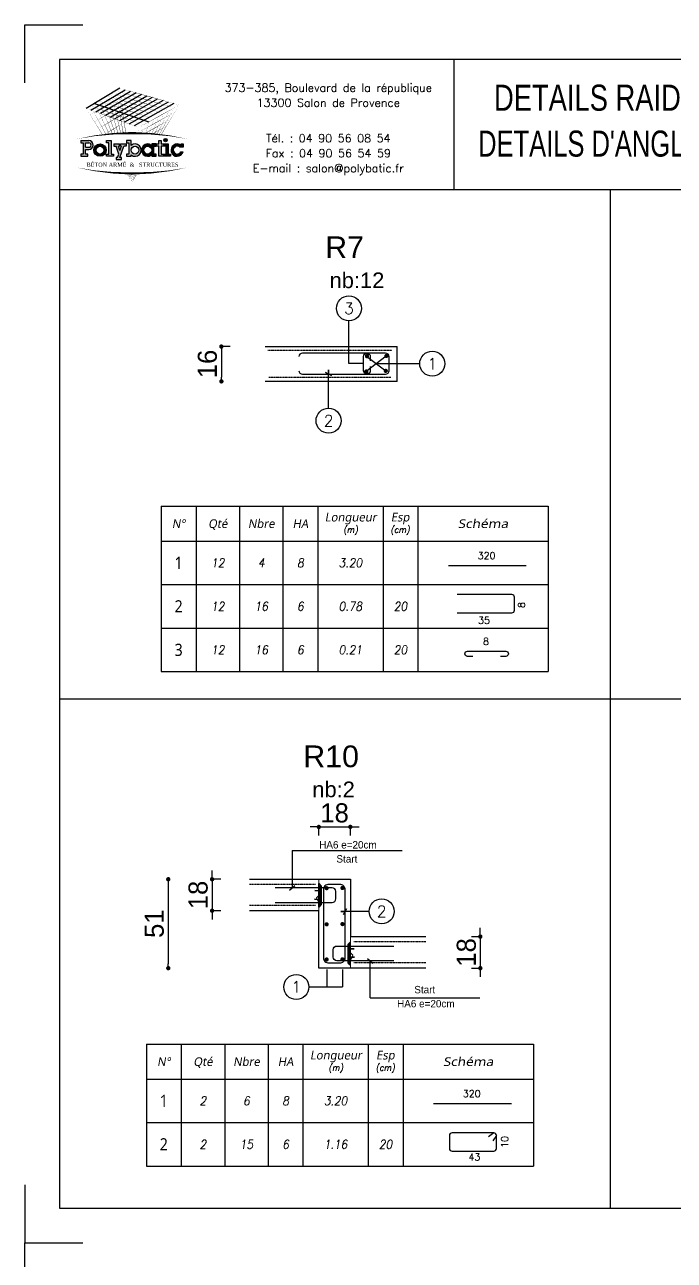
# Model space of a CAD drawing. Header units: metres. Extents: x -5618 to 118954, y -306 to 4637.
# Drawn here: x 1314 to 1687, y 2477 to 3187 of the extents above; entities that cross this region are included whole.
import ezdxf
from ezdxf.enums import TextEntityAlignment as Align

# ---------------------------------------------------------------- set-up
doc = ezdxf.new("R2010")
doc.units = ezdxf.units.M
doc.linetypes.add('STRICHPUNKT2_S11', pattern=[0.9, 0.7, -0.1, 0, -0.1])
for name, color, linetype in [('7', 7, 'Continuous'), ('COTATION', 1, 'Continuous'), ('GO-CARTOUCHE', 7, 'Continuous'), ('GO-COTATION', 1, 'Continuous'), ('GO-FER-HA', 140, 'Continuous'), ('GO-TEXTE', 9, 'Continuous'), ('GO-TEXTE-FER', 3, 'Continuous'), ('préfa v', 2, 'Continuous'), ('STR_COTATION', 1, 'Continuous'), ('STR_VOI-POT', 6, 'Continuous')]:
    doc.layers.add(name, color=color, linetype=linetype)
doc.layers.add('STR_AXES', color=4, linetype='STRICHPUNKT2_S11', lineweight=25)
doc.styles.add('ARIAL', font='ARIAL.TTF')
doc.styles.add('Lucida', font='LSANSI.TTF')
doc.styles.add('POLYBATIC', font='TIMES.TTF')
doc.styles.add('schéma', font='simplex.shx')
doc.styles.add('Tableau', font='romans.shx', dxfattribs={"width": 0.9, "oblique": 10})
doc.styles.add('Tableau2', font='trebuc.TTF', dxfattribs={"width": 0.9, "oblique": 10})
doc.styles.add('TEXTE', font='romans.shx')
doc.styles.add('TEXTEBA', font='ARIAL.TTF')
doc.dimstyles.new('COUPE-20', dxfattribs={"dimscale": 0.5, "dimtxt": 22, "dimasz": 5, "dimexe": 0.05, "dimexo": 0, "dimgap": 5, "dimtad": 1, "dimdec": 0, "dimdsep": 46, "dimtxsty": 'Standard', "dimblk1": 'DOT', "dimblk2": 'DOT', "dimsah": 1, "dimcen": 0, "dimdle": 150, "dimclrd": 1, "dimclre": 1, "dimclrt": 7, "dimadec": 0, "dimazin": 0, "dimtfac": 1, "dimtdec": 0, "dimtix": 1, "dimtmove": 2, "dimatfit": 3, "dimldrblk": 'DOT', "dimfxl": 0, "dimtvp": 1, "dimtolj": 1, "dimtzin": 0, "dimarcsym": 0})

# ---------------------------------------------------------------- blocks, each defined once
blk = doc.blocks.new('A$C492E529B')
h = blk.add_hatch(color=256)
h.paths.add_polyline_path([(-1.983, 0.1), (-2.083, 0.1), (-2.083, 0.3), (-1.933, 0.3, 1), (-1.933, 0.7), (-2.283, 0.7), (-2.283, 0.6), (-2.183, 0.6), (-2.183, 0.1), (-2.283, 0.1), (-2.283, 0), (-1.983, 0)])
h.paths.add_polyline_path([(-2.083, 0.4), (-2.083, 0.6), (-1.933, 0.6, -1), (-1.933, 0.4)], flags=16)
for color, points in [(256, [(-0.938, 0.7), (-1.138, 0.7), (-1.138, 0.6), (-1.038, 0.6), (-1.038, 0.1), (-1.138, 0.1), (-1.138, 0), (-0.838, 0), (-0.838, 0.1), (-0.938, 0.1)]), (256, [(1.393, 0.55), (1.292, 0.55), (1.292, 0.7), (1.193, 0.7), (1.193, 0.55), (1.093, 0.55), (1.093, 0.45), (1.193, 0.45), (1.193, 0), (1.393, 0), (1.393, 0.1), (1.292, 0.1), (1.292, 0.45), (1.393, 0.45)]), (140, [(1.413, 0.725, 1), (1.563, 0.725, 1)]), (256, [(-0.367, 0.45), (-0.268, 0.45), (-0.268, 0.55), (-0.523, 0.55), (-0.523, 0.45), (-0.473, 0.45), (-0.543, 0.253), (-0.612, 0.45), (-0.562, 0.45), (-0.562, 0.55), (-0.818, 0.55), (-0.818, 0.45), (-0.718, 0.45), (-0.595, 0.101), (-0.648, -0.05), (-0.718, -0.05), (-0.718, -0.15), (-0.468, -0.15), (-0.468, -0.05), (-0.543, -0.05)]), (256, [(1.613, 0.55), (1.413, 0.55), (1.413, 0.45), (1.513, 0.45), (1.513, 0.1), (1.413, 0.1), (1.413, 0), (1.712, 0), (1.712, 0.1), (1.613, 0.1)]), (256, [(2.13, 0.4), (2.283, 0.4), (2.283, 0.55), (2.183, 0.55), (2.183, 0.487, 3.359496), (2.272, 0.2), (2.166, 0.2, -3.125802)])]:
    blk.add_hatch(color=color).paths.add_polyline_path(points)
h = blk.add_hatch(color=256)
h.paths.add_polyline_path([(-0.047, 0.487), (-0.047, 0.7), (-0.248, 0.7), (-0.248, 0.6), (-0.147, 0.6), (-0.147, 0.1), (-0.248, 0.1), (-0.248, 0), (-0.047, 0), (-0.047, 0.063, 2.12132)])
h.paths.add_polyline_path([(-0.047, 0.275, -1), (0.303, 0.275, -1)], flags=16)
h = blk.add_hatch(color=256)
h.paths.add_polyline_path([(-1.158, 0.275, 1), (-1.708, 0.275, 1)])
h.paths.add_polyline_path([(-1.608, 0.275, -1), (-1.258, 0.275, -1)], flags=16)
h = blk.add_hatch(color=256)
h.paths.add_polyline_path([(1.073, 0.1), (0.973, 0.1), (0.973, 0.45), (1.073, 0.45), (1.073, 0.55), (0.873, 0.55), (0.873, 0.487, 2.12132), (0.873, 0.063), (0.873, 0), (1.073, 0)])
h.paths.add_polyline_path([(0.523, 0.275, -1), (0.873, 0.275, -1)], flags=16)
for p, q in [((-0.595, 0.101), (-0.718, 0.45)), ((-0.648, -0.05), (-0.595, 0.101)), ((-0.543, 0.253), (-0.612, 0.45)), ((-0.543, -0.05), (-0.367, 0.45)), ((-0.543, 0.253), (-0.473, 0.45)), ((0.873, 0.55), (0.873, 0.487)), ((1.073, 0.55), (0.873, 0.55)), ((0.873, 0.063), (0.873, 0)), ((0.973, 0.1), (0.973, 0.45)), ((0.973, 0.45), (1.073, 0.45)), ((1.073, 0.1), (0.973, 0.1)), ((1.073, 0.45), (1.073, 0.55)), ((1.073, 0), (1.073, 0.1)), ((2.166, 0.2), (2.272, 0.2)), ((0.873, 0), (1.073, 0))]:
    blk.add_line(p, q)
for points in [[(-2.283, 0.7), (-1.933, 0.7)], [(-2.283, 0.7), (-2.283, 0.6), (-2.183, 0.6), (-2.183, 0.1), (-2.283, 0.1), (-2.283, 0), (-1.983, 0), (-1.983, 0.1), (-2.083, 0.1), (-2.083, 0.3), (-1.933, 0.3)], [(-2.083, 0.4), (-2.083, 0.6), (-1.933, 0.6)], [(-1.138, 0.7), (-0.938, 0.7), (-0.938, 0.1), (-0.838, 0.1), (-0.838, 0), (-1.138, 0), (-1.138, 0.1), (-1.038, 0.1), (-1.038, 0.6), (-1.138, 0.6), (-1.138, 0.7)], [(-0.248, 0.7), (-0.248, 0.6), (-0.147, 0.6), (-0.147, 0.1), (-0.248, 0.1), (-0.248, 0), (-0.047, 0), (-0.047, 0.063)], [(-0.047, 0.487), (-0.047, 0.7), (-0.248, 0.7)], [(1.093, 0.55), (1.193, 0.55), (1.193, 0.7), (1.292, 0.7), (1.292, 0.55), (1.393, 0.55), (1.393, 0.45), (1.292, 0.45), (1.292, 0.1), (1.393, 0.1), (1.393, 0), (1.193, 0), (1.193, 0.45), (1.093, 0.45)], [(-2.083, 0.4), (-1.933, 0.4)], [(-0.818, 0.55), (-0.562, 0.55)], [(-0.818, 0.55), (-0.818, 0.45), (-0.718, 0.45)], [(-0.612, 0.45), (-0.562, 0.45), (-0.562, 0.55)], [(-0.523, 0.55), (-0.268, 0.55), (-0.268, 0.45), (-0.367, 0.45)], [(-0.473, 0.45), (-0.523, 0.45), (-0.523, 0.55)], [(1.093, 0.45), (1.093, 0.55)], [(1.413, 0.45), (1.413, 0.55), (1.613, 0.55), (1.613, 0.1), (1.712, 0.1), (1.712, 0), (1.413, 0), (1.413, 0.1), (1.513, 0.1), (1.513, 0.45), (1.413, 0.45)], [(2.183, 0.487), (2.183, 0.55), (2.283, 0.55), (2.283, 0.4), (2.13, 0.4)], [(-0.648, -0.05), (-0.718, -0.05), (-0.718, -0.15), (-0.468, -0.15), (-0.468, -0.05), (-0.543, -0.05)]]:
    blk.add_lwpolyline(points)
at = {"color": 140}
blk.add_circle((1.488, 0.725), 0.075, dxfattribs=at)
for centre, radius in [((-1.433, 0.275), 0.275), ((-1.433, 0.275), 0.175), ((0.128, 0.275), 0.175), ((0.698, 0.275), 0.175)]:
    blk.add_circle(centre, radius)
for centre, radius, start, end in [((-1.933, 0.5), 0.2, 270, 90), ((-1.933, 0.5), 0.1, 270, 90), ((0.128, 0.275), 0.275, 230.4788, 129.5212), ((0.698, 0.275), 0.275, 50.4788, 309.5212), ((2.008, 0.275), 0.275, 50.4788, 344.1734), ((2.008, 0.275), 0.175, 45.5847, 334.6231)]:
    blk.add_arc(centre, radius, start, end)
blk = doc.blocks.new('POLYBATIC')
at = {"color": 140}
for p, q in [((-0.43, 3.281), (-1.602, 2.578)), ((-1.435, 2.518), (-0.241, 3.228)), ((-1.268, 2.457), (-0.053, 3.175)), ((0.135, 3.121), (-1.101, 2.397)), ((-0.934, 2.337), (0.323, 3.068)), ((-0.767, 2.276), (0.511, 3.015)), ((-1.309, 2.754), (0.586, 2.109)), ((0.7, 2.962), (-0.6, 2.216)), ((-0.433, 2.156), (0.888, 2.908)), ((1.076, 2.855), (-0.266, 2.095)), ((-0.099, 2.035), (1.264, 2.802)), ((1.452, 2.749), (0.067, 1.974))]:
    blk.add_line(p, q, dxfattribs=at)
for points in [[(-1.016, 2.93, 0.0156, 0, 0), (-0.43, 3.281, 0, 0, 0)], [(0.122, 2.71, 0.0156, 0, 0), (-0.869, 3.018, 0, 0, 0)], [(-0.491, 1.706, 0.0136, 0, 0), (-0.869, 3.018, 0, 0, 0)], [(-0.838, 2.873, 0.0156, 0, 0), (-0.241, 3.228, 0, 0, 0)], [(0.283, 2.803, 0.0156, 0, 0), (-0.723, 3.105, 0, 0, 0)], [(-0.398, 1.71, 0.014, 0, 0), (-0.723, 3.105, 0, 0, 0)], [(-0.661, 2.816, 0.0156, 0, 0), (-0.053, 3.175, 0, 0, 0)], [(0.444, 2.896, 0.0156, 0, 0), (-0.576, 3.193, 0, 0, 0)], [(-0.309, 1.714, 0.0145, 0, 0), (-0.576, 3.193, 0, 0, 0)], [(-0.483, 2.759, 0.0156, 0, 0), (0.135, 3.121, 0, 0, 0)], [(0.605, 2.988, 0.0156, 0, 0), (-0.43, 3.281, 0, 0, 0)], [(-0.225, 1.716, 0.0149, 0, 0), (-0.43, 3.281, 0, 0, 0)], [(-0.305, 2.702, 0.0156, 0, 0), (0.323, 3.068, 0, 0, 0)], [(-0.128, 2.646, 0.0156, 0, 0), (0.511, 3.015, 0, 0, 0)], [(-1.602, 2.578, 0, 0.0156, 0), (-1.016, 2.93, 0, 0, 0)], [(-0.684, 2.246, 0.0156, 0, 0), (-1.602, 2.578, 0, 0, 0)], [(-1.031, 1.66, 0.0111, 0, 0), (-1.602, 2.578, 0, 0, 0)], [(-1.456, 2.344, 0, 0.0156, 0), (-0.923, 2.663, 0, 0, 0)], [(-0.522, 2.339, 0.0156, 0, 0), (-1.455, 2.666, 0, 0, 0)], [(-0.913, 1.673, 0.0116, 0, 0), (-1.455, 2.666, 0, 0, 0)], [(-1.435, 2.518, 0, 0.0156, 0), (-0.838, 2.873, 0, 0, 0)], [(-0.361, 2.432, 0.0156, 0, 0), (-1.309, 2.754, 0, 0, 0)], [(-0.8, 1.684, 0.0121, 0, 0), (-1.309, 2.754, 0, 0, 0)], [(-1.268, 2.457, 0, 0.0156, 0), (-0.661, 2.816, 0, 0, 0)], [(-0.2, 2.524, 0.0156, 0, 0), (-1.162, 2.842, 0, 0, 0)], [(-0.692, 1.693, 0.0126, 0, 0), (-1.162, 2.842, 0, 0, 0)], [(-1.101, 2.397, 0, 0.0156, 0), (-0.483, 2.759, 0, 0, 0)], [(-0.039, 2.617, 0.0156, 0, 0), (-1.016, 2.93, 0, 0, 0)], [(-0.589, 1.7, 0.0131, 0, 0), (-1.016, 2.93, 0, 0, 0)], [(-0.934, 2.337, 0, 0.0156, 0), (-0.305, 2.702, 0, 0, 0)], [(-0.391, 2.983, 0, 0.0156, 0), (-0.923, 2.663, 0, 0, 0)], [(-0.352, 2.685, 0, 0.0156, 0), (-0.831, 2.397, 0, 0, 0)], [(-0.767, 2.276, 0, 0.0156, 0), (-0.128, 2.646, 0, 0, 0)], [(-0.6, 2.216, 0, 0.0156, 0), (0.05, 2.589, 0, 0, 0)], [(0.937, 2.305, 0, 0.0156, 0), (-0.039, 2.617, 0, 0, 0)], [(0.05, 2.589, 0.0156, 0, 0), (0.7, 2.962, 0, 0, 0)], [(1.113, 2.402, 0, 0.0156, 0), (0.122, 2.71, 0, 0, 0)], [(0.227, 2.532, 0.0156, 0, 0), (0.888, 2.908, 0, 0, 0)], [(1.289, 2.5, 0, 0.0156, 0), (0.283, 2.803, 0, 0, 0)], [(0.405, 2.475, 0.0156, 0, 0), (1.076, 2.855, 0, 0, 0)], [(1.465, 2.598, 0, 0.0156, 0), (0.444, 2.896, 0, 0, 0)], [(0.582, 2.418, 0.0156, 0, 0), (1.264, 2.802, 0, 0, 0)], [(1.641, 2.695, 0, 0.0156, 0), (0.605, 2.988, 0, 0, 0)], [(0.76, 2.362, 0.0156, 0, 0), (1.452, 2.749, 0, 0, 0)], [(0.937, 2.305, 0.0156, 0, 0), (1.641, 2.695, 0, 0, 0)], [(0.942, 1.67, 0.0112, 0, 0), (1.465, 2.598, 0, 0, 0)], [(1.012, 1.663, 0.012, 0, 0), (1.641, 2.695, 0, 0, 0)], [(-1.31, 2.109, 0, 0.0156, 0), (-0.831, 2.397, 0, 0, 0)], [(-0.312, 2.386, 0, 0.0156, 0), (-0.739, 2.131, 0, 0, 0)], [(0.234, 1.914, 0, 0.0156, 0), (-0.684, 2.246, 0, 0, 0)], [(0.41, 2.012, 0, 0.0156, 0), (-0.522, 2.339, 0, 0, 0)], [(-0.433, 2.156, 0, 0.0156, 0), (0.227, 2.532, 0, 0, 0)], [(0.586, 2.109, 0, 0.0156, 0), (-0.361, 2.432, 0, 0, 0)], [(-0.266, 2.095, 0, 0.0156, 0), (0.405, 2.475, 0, 0, 0)], [(0.762, 2.207, 0, 0.0156, 0), (-0.2, 2.524, 0, 0, 0)], [(-0.099, 2.035, 0, 0.0156, 0), (0.582, 2.418, 0, 0, 0)], [(0.067, 1.974, 0, 0.0156, 0), (0.76, 2.362, 0, 0, 0)], [(0.234, 1.914, 0, 0.0156, 0), (0.937, 2.305, 0, 0, 0)], [(0.587, 1.7, 0.00718, 0, 0), (0.762, 2.207, 0, 0, 0)], [(0.689, 1.693, 0.0083, 0, 0), (0.937, 2.305, 0, 0, 0)], [(0.765, 1.884, 0.0156, 0, 0), (1.342, 2.205, 0, 0, 0)], [(0.781, 1.685, 0.00933, 0, 0), (1.113, 2.402, 0, 0, 0)], [(0.852, 2.095, 0.0156, 0, 0), (1.491, 2.45, 0, 0, 0)], [(0.865, 1.678, 0.0103, 0, 0), (1.289, 2.5, 0, 0, 0)], [(-1.953, 1.508, 0, 0.0781, -0.053843), (0, 1.719, 0, 0, 0)], [(-1.165, 1.875, 0, 0.0156, 0), (-0.739, 2.131, 0, 0, 0)], [(-1.019, 1.641, 0, 0.0156, 0), (-0.646, 1.864, 0, 0, 0)], [(-0.273, 2.088, 0, 0.0156, 0), (-0.646, 1.864, 0, 0, 0)], [(-0.234, 1.79, 0, 0.00638, 0), (-0.365, 1.711, 0, 0.00638, 0)], [(1.953, 1.508, 0, 0.0781, 0.053843), (0, 1.719, 0, 0, 0)], [(0.213, 1.74, 0, 0.0156, 0), (0.852, 2.095, 0, 0, 0)], [(0.21, 1.716, 0.00323, 0, 0), (0.234, 1.914, 0, 0, 0)], [(0.349, 1.712, 0.00465, 0, 0), (0.41, 2.012, 0, 0, 0)], [(0.447, 1.708, 0.00693, 0.0156, 0), (0.767, 1.886, 0, 0, 0)], [(0.474, 1.706, 0.00597, 0, 0), (0.586, 2.109, 0, 0, 0)], [(0.68, 1.675, 0.0156, 0, 0), (1.193, 1.96, 0, 0, 0)], [(0.96, 1.668, 0.00293, 0, 0), (1.044, 1.715, 0, 0, 0)], [(-1.953, 0.523, 0, 0.0781, 0.053843), (0, 0.312, 0, 0, 0)], [(1.953, 0.523, 0, 0.0781, -0.053843), (0, 0.312, 0, 0, 0)], [(0, 0, 0, 0.00381, 0), (-0.195, 0.315, 0, 0.00381, 0)], [(0, 0, 0, 0.00368, 0), (-0.171, 0.314, 0, 0.00368, 0)], [(0, 0, 0, 0.00356, 0), (-0.149, 0.314, 0, 0.00356, 0)], [(0, 0, 0, 0.00345, 0), (-0.128, 0.313, 0, 0.00345, 0)], [(0, 0, 0, 0.00334, 0), (-0.109, 0.313, 0, 0.00334, 0)], [(0, 0, 0, 0.00324, 0), (-0.09, 0.313, 0, 0.00324, 0)], [(0, 0, 0, 0.00315, 0), (-0.073, 0.313, 0, 0.00315, 0)], [(0, 0, 0, 0.00306, 0), (-0.056, 0.313, 0, 0.00306, 0)], [(0, 0, 0, 0.00306, 0), (-0.056, 0.313, 0, 0.00306, 0)], [(0, 0, 0, 0.00298, 0), (-0.041, 0.313, 0, 0.00298, 0)], [(0, 0, 0, 0.0051, 0), (0.038, 0.313, 0, 0.0051, 0)], [(0, 0, 0, 0.00425, 0), (0.127, 0.313, 0, 0.00425, 0)], [(0, 0, 0, 0.00408, 0), (0.145, 0.314, 0, 0.00408, 0)], [(0, 0, 0, 0.00392, 0), (0.162, 0.314, 0, 0.00392, 0)], [(0, 0, 0, 0.00378, 0), (0.177, 0.314, 0, 0.00378, 0)], [(0, 0, 0, 0.00365, 0), (0.191, 0.315, 0, 0.00365, 0)], [(0, 0, 0, 0.00486, 0), (0.064, 0.313, 0, 0.00486, 0)], [(0, 0, 0, 0.00464, 0), (0.087, 0.313, 0, 0.00464, 0)], [(0, 0, 0, 0.00443, 0), (0.108, 0.313, 0, 0.00443, 0)]]:
    blk.add_lwpolyline(points, format="xyseb", dxfattribs=at)
at = {"color": 5, "xscale": 0.78125, "yscale": 0.78125, "zscale": 0.78125}
blk.add_blockref('A$C492E529B', (0, 0.91), dxfattribs=at)
at = {"lineweight": 60, "style": 'POLYBATIC'}
for s, p in [('BÉTON ARMÉ', (-1.587, 0.547)), ('STRUCTURES', (0.24, 0.547))]:
    blk.add_text(s, height=0.1406, dxfattribs=at).set_placement(p)
at = {"color": 140, "style": 'POLYBATIC'}
blk.add_text('&', height=0.141, dxfattribs=at).set_placement((0, 0.547), align=Align.CENTER)
blk = doc.blocks.new('_DOT')
at = {"color": 0, "linetype": 'ByBlock'}
blk.add_line((-0.5, 0), (-1, 0), dxfattribs=at)
at = {"color": 0, "linetype": 'ByBlock', "const_width": 0.5}
blk.add_lwpolyline([(-0.25, 0, 1), (0.25, 0, 1)], format="xyb", close=True, dxfattribs=at)
blk = doc.blocks.new('*D1432')
at = {"layer": 'COTATION', "color": 1, "lineweight": -2}
for p, q in [((1431.57, 3002.36), (1426.55, 3002.36)), ((1426.57, 2999.86), (1426.57, 2984.86)), ((1427.37, 2982.36), (1426.55, 2982.36))]:
    blk.add_line(p, q, dxfattribs=at)
at = {"layer": 'DEFPOINTS', "color": 0, "lineweight": -3}
for p in [(1451.83, 3002.36), (1426.57, 2982.36), (1451.83, 2982.36, -152.09)]:
    blk.add_point(p, dxfattribs=at)
at = {"layer": 'COTATION', "color": 1, "lineweight": -2, "xscale": 2.5, "yscale": 2.5, "zscale": 2.5}
for p, rotation in [((1426.57, 3002.36), 90), ((1426.57, 2982.36), 270)]:
    blk.add_blockref('_DOT', p, dxfattribs=dict(at, rotation=rotation))
at = {"layer": 'COTATION', "color": 7, "insert": (1418.57, 2992.36), "char_height": 11, "attachment_point": 5, "rotation": 90}
blk.add_mtext('\\A1;16', dxfattribs=at)
blk = doc.blocks.new('U')
at = {"layer": 'GO-TEXTE-FER'}
for p, q in [((0, 0), (0, -1)), ((0, 0), (8.9, 0)), ((0.8, 0), (0.8, -1)), ((1.8, 0), (1.8, -1)), ((2.8, 0), (2.8, -1)), ((3.6, 0), (3.6, -1)), ((5.1, 0), (5.1, -1)), ((5.9, 0), (5.9, -1)), ((8.9, 0), (8.9, -1)), ((0, -1), (8.9, -1))]:
    blk.add_line(p, q, dxfattribs=at)
at = {"layer": 'GO-TEXTE-FER', "color": 1}
blk.add_lwpolyline([(6.803, -0.65), (8.063, -0.65, 0.414214), (8.123, -0.59), (8.123, -0.29, 0.414214), (8.063, -0.23), (6.803, -0.23)], format="xyb", dxfattribs=at)
at = {"layer": 'GO-TEXTE-FER', "color": 1, "style": 'Tableau'}
blk.add_attdef('Largeur', text='', height=0.16, rotation=90, dxfattribs=at).set_placement((8.284, -0.472), align=Align.MIDDLE_CENTER)
at = {"layer": 'GO-TEXTE-FER', "style": 'Tableau2', "width": 0.9}
blk.add_attdef('NUMERO', text='', height=0.28, dxfattribs=at).set_placement((0.4, -0.5), align=Align.MIDDLE_CENTER)
at = {"layer": 'GO-TEXTE-FER', "style": 'Tableau', "oblique": 10, "width": 0.9}
for tag, p in [('QUANTITE', (1.3, -0.5)), ('NOMBRE', (2.3, -0.5)), ('NUANCE', (3.2, -0.5)), ('LONGUEUR', (4.35, -0.5)), ('ESPACEMENTS', (5.5, -0.5))]:
    blk.add_attdef(tag, text='', height=0.2, dxfattribs=at).set_placement(p, align=Align.MIDDLE_CENTER)
at = {"layer": 'GO-TEXTE-FER', "color": 1, "style": 'Tableau'}
blk.add_attdef('Longueur', text='', height=0.16, dxfattribs=at).set_placement((7.422, -0.819), align=Align.MIDDLE_CENTER)
blk = doc.blocks.new('Désignation')
at = {"layer": 'GO-TEXTE-FER'}
for p, q in [((0, 0.8), (8.9, 0.8)), ((0, 0.8), (0, 0)), ((0.8, 0.8), (0.8, 0)), ((1.8, 0.8), (1.8, 0)), ((2.8, 0.8), (2.8, 0)), ((3.6, 0.8), (3.6, 0)), ((5.1, 0.8), (5.1, 0)), ((5.9, 0.8), (5.9, 0)), ((8.9, 0.8), (8.9, 0)), ((0, 0), (8.9, 0))]:
    blk.add_line(p, q, dxfattribs=at)
at = {"layer": 'GO-TEXTE-FER', "style": 'Tableau2', "oblique": 10}
for s, p in [('Longueur', (4.356, 0.55)), ('Esp', (5.494, 0.55)), ('N°', (0.4, 0.4)), ('Qté', (1.3, 0.4)), ('Nbre', (2.3, 0.4)), ('HA', (3.2, 0.4))]:
    blk.add_text(s, height=0.2, dxfattribs=at).set_placement(p, align=Align.MIDDLE_CENTER)
at = {"layer": 'GO-TEXTE-FER', "color": 7, "style": 'Tableau', "oblique": 10, "width": 0.9}
for s, p in [('(m)', (4.356, 0.265)), ('(cm)', (5.494, 0.265))]:
    blk.add_text(s, height=0.15, dxfattribs=at).set_placement(p, align=Align.MIDDLE_CENTER)
at = {"layer": 'GO-TEXTE-FER', "style": 'Tableau2', "oblique": 10, "width": 1.2}
blk.add_text('Schéma', height=0.2, dxfattribs=at).set_placement((7.4, 0.4), align=Align.MIDDLE_CENTER)
blk = doc.blocks.new('Epingle')
at = {"layer": 'GO-TEXTE-FER'}
for p, q in [((0, 0), (0, -1)), ((0, 0), (8.9, 0)), ((0.8, 0), (0.8, -1)), ((1.8, 0), (1.8, -1)), ((2.8, 0), (2.8, -1)), ((3.6, 0), (3.6, -1)), ((5.1, 0), (5.1, -1)), ((5.9, 0), (5.9, -1)), ((8.9, 0), (8.9, -1)), ((0, -1), (8.9, -1))]:
    blk.add_line(p, q, dxfattribs=at)
at = {"layer": 'GO-TEXTE-FER', "color": 1}
blk.add_lwpolyline([(7.162, -0.65), (7.042, -0.65, -1), (7.042, -0.53), (7.922, -0.53, -1), (7.922, -0.65), (7.802, -0.65)], format="xyb", dxfattribs=at)
at = {"layer": 'GO-TEXTE-FER', "color": 1, "style": 'Tableau'}
blk.add_attdef('Longueur', text='', height=0.16, dxfattribs=at).set_placement((7.469, -0.303), align=Align.MIDDLE_CENTER)
at = {"layer": 'GO-TEXTE-FER', "style": 'Tableau2', "width": 0.9}
blk.add_attdef('NUMERO', text='', height=0.28, dxfattribs=at).set_placement((0.4, -0.5), align=Align.MIDDLE_CENTER)
at = {"layer": 'GO-TEXTE-FER', "style": 'Tableau', "oblique": 10, "width": 0.9}
for tag, p in [('QUANTITE', (1.3, -0.5)), ('NOMBRE', (2.3, -0.5)), ('NUANCE', (3.2, -0.5)), ('LONGUEUR', (4.35, -0.5)), ('ESPACEMENTS', (5.5, -0.5))]:
    blk.add_attdef(tag, text='', height=0.2, dxfattribs=at).set_placement(p, align=Align.MIDDLE_CENTER)
blk = doc.blocks.new('Barre libre')
at = {"layer": 'GO-TEXTE-FER'}
for p, q in [((0, 0), (0, -1)), ((0, 0), (8.9, 0)), ((0.8, 0), (0.8, -1)), ((1.8, 0), (1.8, -1)), ((2.8, 0), (2.8, -1)), ((3.6, 0), (3.6, -1)), ((5.1, 0), (5.1, -1)), ((5.9, 0), (5.9, -1)), ((8.9, 0), (8.9, -1)), ((0, -1), (8.9, -1))]:
    blk.add_line(p, q, dxfattribs=at)
at = {"layer": 'GO-TEXTE-FER', "color": 1}
blk.add_line((6.603, -0.563), (8.394, -0.563), dxfattribs=at)
at = {"layer": 'GO-TEXTE-FER', "color": 1, "style": 'Tableau'}
blk.add_attdef('Longueur', text='', height=0.16, dxfattribs=at).set_placement((7.481, -0.336), align=Align.MIDDLE_CENTER)
at = {"layer": 'GO-TEXTE-FER', "style": 'Tableau2', "width": 0.9}
blk.add_attdef('NUMERO', text='', height=0.28, dxfattribs=at).set_placement((0.4, -0.5), align=Align.MIDDLE_CENTER)
at = {"layer": 'GO-TEXTE-FER', "style": 'Tableau', "oblique": 10, "width": 0.9}
for tag, p in [('QUANTITE', (1.3, -0.5)), ('NOMBRE', (2.3, -0.5)), ('NUANCE', (3.2, -0.5)), ('LONGUEUR', (4.35, -0.5)), ('ESPACEMENTS', (5.5, -0.5))]:
    blk.add_attdef(tag, text='', height=0.2, dxfattribs=at).set_placement(p, align=Align.MIDDLE_CENTER)
blk = doc.blocks.new('*D1439')
at = {"layer": 'COTATION', "color": 1, "lineweight": -2}
for p, q in [((1421.23, 2698.81), (1421.23, 2701.31)), ((1426.23, 2696.31), (1421.21, 2696.31)), ((1421.23, 2696.31), (1421.23, 2678.21)), ((1426.23, 2678.21), (1421.21, 2678.21)), ((1421.23, 2675.71), (1421.23, 2673.21))]:
    blk.add_line(p, q, dxfattribs=at)
at = {"layer": 'DEFPOINTS', "color": 0, "lineweight": -3}
for p in [(1442.66, 2696.31), (1421.23, 2678.21), (1442.66, 2678.21)]:
    blk.add_point(p, dxfattribs=at)
at = {"layer": 'COTATION', "color": 1, "lineweight": -2, "xscale": 2.5, "yscale": 2.5, "zscale": 2.5}
for p, rotation in [((1421.23, 2696.31), 270), ((1421.23, 2678.21), 90)]:
    blk.add_blockref('_DOT', p, dxfattribs=dict(at, rotation=rotation))
at = {"layer": 'COTATION', "color": 7, "insert": (1413.23, 2687.26), "char_height": 11, "attachment_point": 5, "rotation": 90}
blk.add_mtext('\\A1;18', dxfattribs=at)
blk = doc.blocks.new('*D1440')
at = {"layer": 'COTATION', "color": 1, "lineweight": -2}
for p, q in [((1570.43, 2663.31), (1575.46, 2663.31)), ((1575.43, 2665.81), (1575.43, 2668.31)), ((1575.43, 2663.31), (1575.43, 2645.21)), ((1570.43, 2645.21), (1575.46, 2645.21)), ((1575.43, 2642.71), (1575.43, 2640.21))]:
    blk.add_line(p, q, dxfattribs=at)
at = {"layer": 'DEFPOINTS', "color": 0, "lineweight": -3}
for p in [(1544.09, 2663.31), (1544.09, 2645.21), (1575.43, 2645.21)]:
    blk.add_point(p, dxfattribs=at)
at = {"layer": 'COTATION', "color": 1, "lineweight": -2, "xscale": 2.5, "yscale": 2.5, "zscale": 2.5}
for p, rotation in [((1575.43, 2663.31), 270), ((1575.43, 2645.21), 90)]:
    blk.add_blockref('_DOT', p, dxfattribs=dict(at, rotation=rotation))
at = {"layer": 'COTATION', "color": 7, "insert": (1567.43, 2654.26), "char_height": 11, "attachment_point": 5, "rotation": 90}
blk.add_mtext('\\A1;18', dxfattribs=at)
blk = doc.blocks.new('*D1441')
at = {"layer": 'COTATION', "color": 1, "lineweight": -2}
for p, q in [((1480.1, 2726.36), (1477.6, 2726.36)), ((1482.6, 2721.36), (1482.6, 2726.39)), ((1482.6, 2726.36), (1500.7, 2726.36)), ((1500.7, 2721.36), (1500.7, 2726.39)), ((1503.2, 2726.36), (1505.7, 2726.36))]:
    blk.add_line(p, q, dxfattribs=at)
at = {"layer": 'DEFPOINTS', "color": 0, "lineweight": -3}
for p in [(1500.7, 2726.36), (1500.7, 2696.31), (1482.6, 2678.21)]:
    blk.add_point(p, dxfattribs=at)
at = {"layer": 'COTATION', "color": 1, "lineweight": -2, "xscale": 2.5, "yscale": 2.5, "zscale": 2.5}
blk.add_blockref('_DOT', (1482.6, 2726.36), dxfattribs=at)
at = {"layer": 'COTATION', "color": 1, "lineweight": -2, "xscale": 2.5, "yscale": 2.5, "zscale": 2.5, "rotation": 180}
blk.add_blockref('_DOT', (1500.7, 2726.36), dxfattribs=at)
at = {"layer": 'COTATION', "color": 7, "insert": (1491.65, 2734.36), "char_height": 11, "attachment_point": 5}
blk.add_mtext('\\A1;18', dxfattribs=at)
blk = doc.blocks.new('stab2')
at = {"layer": 'GO-FER-HA'}
h = blk.add_hatch(dxfattribs=at)
h.set_pattern_fill('ANSI31', color=9, scale=6.075, angle=-630, style=0)
h.set_pattern_definition([(225, (395894.73794, 54992.6584), (-0.536959212, 0.536959212), [])])
h.paths.add_polyline_path([(0, -8.6), (-2, -6.5), (-2, -4.9), (0, -4.9)])
h.paths.add_polyline_path([(0, -4.9), (-2, -4.9), (-2, -1.7), (0, -1.9)])
h.paths.add_polyline_path([(0, -1.4), (-2, -1.7), (-2, 8), (0, 7.8)])
h.paths.add_polyline_path([(-1.6, 8.1), (0, 9.7), (0, 8.2)])
at = {"layer": 'GO-FER-HA', "color": 1}
for p, q in [((-14.1, 2.9), (-14.1, -3.2)), ((0.6, 5.9), (-11.1, 5.9)), ((0, 3.9), (-2.2, 3.7)), ((-2.2, 3.7), (3.5, 3.1)), ((-2, 7.6), (0, 9.7)), ((-2, -7.6), (-2, 7.6)), ((0, 9.7), (0, -9.7)), ((0, 3.1), (0, -3.1)), ((3.5, 3.1), (0, 3.1)), ((36, 5.9), (0.6, 5.9)), ((-11.1, -6.2), (36, -6.2)), ((0, -3.1), (-2.1, -3.4)), ((-2.1, -3.4), (3.2, -3.9)), ((0, -9.7), (-2, -7.6)), ((3.2, -3.9), (0, -3.9))]:
    blk.add_line(p, q, dxfattribs=at)
for centre, start_param, end_param in [((-11.1, 2.9), -0.785398, 0.785398), ((-11.1, -3.2), 0.785398, 2.356194)]:
    blk.add_ellipse(centre, major_axis=(-2.15, 2.15), ratio=1, start_param=start_param, end_param=end_param, dxfattribs=at)
blk = doc.blocks.new('Cadre')
at = {"layer": 'GO-TEXTE-FER'}
for p, q in [((0, 0), (0, -1)), ((0, 0), (8.9, 0)), ((0.8, 0), (0.8, -1)), ((1.8, 0), (1.8, -1)), ((2.8, 0), (2.8, -1)), ((3.6, 0), (3.6, -1)), ((5.1, 0), (5.1, -1)), ((5.9, 0), (5.9, -1)), ((8.9, 0), (8.9, -1)), ((0, -1), (8.9, -1))]:
    blk.add_line(p, q, dxfattribs=at)
at = {"layer": 'GO-TEXTE-FER', "color": 1}
for p, q in [((7.987, -0.237), (7.868, -0.328)), ((8.047, -0.297), (7.965, -0.422))]:
    blk.add_line(p, q, dxfattribs=at)
blk.add_lwpolyline([(6.967, -0.297), (6.967, -0.597, 0.414214), (7.027, -0.657), (7.987, -0.657, 0.414214), (8.047, -0.597), (8.047, -0.297, 0.414214), (7.987, -0.237), (7.027, -0.237, 0.414214)], format="xyb", close=True, dxfattribs=at)
at = {"layer": 'GO-TEXTE-FER', "color": 1, "style": 'Tableau'}
blk.add_attdef('Largeur', text='', height=0.16, rotation=90, dxfattribs=at).set_placement((8.237, -0.445), align=Align.MIDDLE_CENTER)
at = {"layer": 'GO-TEXTE-FER', "style": 'Tableau2', "width": 0.9}
blk.add_attdef('NUMERO', text='', height=0.28, dxfattribs=at).set_placement((0.4, -0.5), align=Align.MIDDLE_CENTER)
at = {"layer": 'GO-TEXTE-FER', "style": 'Tableau', "oblique": 10, "width": 0.9}
for tag, p in [('QUANTITE', (1.3, -0.5)), ('NOMBRE', (2.3, -0.5)), ('NUANCE', (3.2, -0.5)), ('LONGUEUR', (4.35, -0.5)), ('ESPACEMENTS', (5.5, -0.5))]:
    blk.add_attdef(tag, text='', height=0.2, dxfattribs=at).set_placement(p, align=Align.MIDDLE_CENTER)
at = {"layer": 'GO-TEXTE-FER', "color": 1, "style": 'Tableau'}
blk.add_attdef('Longueur', text='', height=0.16, dxfattribs=at).set_placement((7.542, -0.794), align=Align.MIDDLE_CENTER)
blk = doc.blocks.new('*D1397')
at = {"layer": 'DEFPOINTS', "color": 0, "lineweight": -3, "ltscale": 4.5}
for p in [(1482.6, 2696.31), (1396.03, 2645.21), (1482.6, 2645.21)]:
    blk.add_point(p, dxfattribs=at)
at = {"layer": 'STR_COTATION', "color": 1, "lineweight": -2, "ltscale": 4.5}
for p, q in [((1396.08, 2696.31), (1396, 2696.31)), ((1396.03, 2693.81), (1396.03, 2647.71)), ((1396.08, 2645.21), (1396, 2645.21))]:
    blk.add_line(p, q, dxfattribs=at)
at = {"layer": 'STR_COTATION', "color": 1, "lineweight": -2, "ltscale": 4.5, "xscale": 2.5, "yscale": 2.5, "zscale": 2.5}
for p, rotation in [((1396.03, 2696.31), 90), ((1396.03, 2645.21), 270)]:
    blk.add_blockref('_DOT', p, dxfattribs=dict(at, rotation=rotation))
at = {"layer": 'STR_COTATION', "color": 7, "lineweight": -3, "ltscale": 4.5, "insert": (1388.03, 2670.76), "char_height": 11, "attachment_point": 5, "rotation": 90}
blk.add_mtext('\\A1;51', dxfattribs=at)

msp = doc.modelspace()

# ---------------------------------------------------------------- linework, layer by layer
for points in [[(1313.5, 3153.95), (1313.5, 3187.28), (1346.83, 3187.28)], [(1560.15, 3167.28), (1560.15, 3092.34)], [(2283.41, 3092.34), (1333.5, 3092.34)], [(1650.14, 3092.34), (1650.14, 2507.35)], [(2283.41, 2799.84), (1333.5, 2799.84)], [(1313.5, 2520.68), (1313.5, 2487.35), (1346.83, 2487.35)], [(1313.5, 2454.02), (1313.5, 2487.35), (1346.83, 2487.35)]]:
    msp.add_lwpolyline(points)
msp.add_lwpolyline([(1333.5, 3167.28), (1333.5, 2507.35), (2283.41, 2507.35), (2283.41, 3167.28)], close=True)
at = {"lineweight": 18}
for points in [[(1482.6, 2678.21), (1482.6, 2682.69), (1481.18, 2685.71), (1483.95, 2688.46), (1482.6, 2691.62), (1482.6, 2696.31)], [(1500.7, 2645.21), (1500.7, 2649.69), (1502.12, 2652.71), (1499.35, 2655.46), (1500.7, 2658.62), (1500.7, 2663.31)]]:
    msp.add_lwpolyline(points, dxfattribs=at)
at = {"layer": '7', "color": 7, "elevation": -306.69}
for points in [[(1510.21, 2998.58), (1510.21, 2998.58)], [(1510.21, 2986.55), (1510.21, 2986.55)]]:
    msp.add_lwpolyline(points, dxfattribs=at)
at = {"layer": 'GO-CARTOUCHE', "color": 2, "ltscale": 3}
for p, q in [((1467.26, 2712.75), (1530.44, 2712.75)), ((1467.26, 2712.75), (1467.26, 2691.4)), ((1465.74, 2690.03), (1468.78, 2692.77)), ((1510.53, 2650.85), (1513.56, 2648.11)), ((1512.04, 2628.13), (1512.04, 2649.48)), ((1512.04, 2628.13), (1575.22, 2628.13))]:
    msp.add_line(p, q, dxfattribs=at)
at = {"layer": 'GO-FER-HA'}
for p, q in [((1521.36, 2996.92, -306.69), (1509.89, 2988.02, -306.69)), ((1510.21, 2996.63, -306.69), (1521.08, 2988.39, -306.69))]:
    msp.add_line(p, q, dxfattribs=at)
at = {"layer": 'GO-FER-HA', "elevation": -306.69}
for points in [[(1508.26, 2992.57), (1499.9, 2992.57), (1499.9, 3017.09)], [(1488.2, 2966.97), (1488.2, 2988.95), (1488.2, 2986.55), (1486.5, 2987.45), (1489.9, 2985.65)], [(1540.6, 2992.5), (1515.62, 2992.47)]]:
    msp.add_lwpolyline(points, dxfattribs=at)
at = {"layer": 'GO-FER-HA', "color": 6, "linetype": 'Continuous', "const_width": 1.2, "elevation": -306.69}
for points in [[(1510.86, 2996.83, 1), (1509.66, 2996.83, 1)], [(1521.96, 2996.92, 1), (1520.76, 2996.92, 1)], [(1510.49, 2988.02, 1), (1509.29, 2988.02, 1)], [(1521.68, 2988.39, 1), (1520.48, 2988.39, 1)]]:
    msp.add_lwpolyline(points, format="xyb", close=True, dxfattribs=at)
at = {"layer": 'GO-FER-HA', "color": 6, "linetype": 'Continuous', "const_width": 1.2}
for points in [[(1486.48, 2691.15, 1), (1487.68, 2691.15, 1)], [(1495.56, 2691.25, 1), (1496.76, 2691.25, 1)], [(1486.48, 2670.41, 1), (1487.68, 2670.41, 1)], [(1495.56, 2670.52, 1), (1496.76, 2670.52, 1)], [(1486.48, 2650.2, 1), (1487.68, 2650.2, 1)], [(1495.56, 2650.3, 1), (1496.76, 2650.3, 1)]]:
    msp.add_lwpolyline(points, format="xyb", close=True, dxfattribs=at)
at = {"layer": 'GO-FER-HA'}
for points in [[(1511.49, 2677.83), (1495.3, 2677.83), (1497.7, 2677.83), (1496.8, 2676.13), (1498.6, 2679.53)], [(1487.14, 2644.41), (1487.14, 2634.41)], [(1496.16, 2644.41), (1496.16, 2634.41)], [(1476.83, 2634.41), (1496.16, 2634.41)]]:
    msp.add_lwpolyline(points, dxfattribs=at)
for centre in [(1499.9, 3024.29, -306.69), (1547.8, 2992.5, -306.69), (1488.2, 2959.77, -306.69), (1518.69, 2677.83), (1469.63, 2634.41)]:
    msp.add_circle(centre, 7.2, dxfattribs=at)
at = {"layer": 'préfa v', "color": 2, "ltscale": 3}
for p, q in [((1527.66, 2982.36), (1527.66, 3002.36)), ((1527.66, 2982.36), (1451.83, 2982.36)), ((1442.66, 2696.31), (1500.7, 2696.31)), ((1500.7, 2696.31), (1500.7, 2663.31)), ((1482.6, 2678.21), (1442.66, 2678.21)), ((1482.6, 2645.21), (1482.6, 2678.21)), ((1500.7, 2663.31), (1544.09, 2663.31)), ((1544.09, 2645.21), (1482.6, 2645.21))]:
    msp.add_line(p, q, dxfattribs=at)
at = {"layer": 'préfa v', "color": 2, "ltscale": 3, "elevation": -306.69}
msp.add_lwpolyline([(1451.83, 3002.36), (1527.66, 3002.36)], dxfattribs=at)
at = {"layer": 'STR_AXES', "ltscale": 0.5}
for p, q in [((1453.19, 3000.38, -153.35), (1524.66, 3000.38, -153.35)), ((1524, 2984.63, -765.48), (1453.93, 2984.63, -766.73))]:
    msp.add_line(p, q, dxfattribs=at)
for points in [[(1480.6, 2693.31), (1442.66, 2693.31)], [(1480.6, 2681.21), (1442.66, 2681.21)], [(1544.09, 2660.31), (1502.7, 2660.31)], [(1544.09, 2648.21), (1502.7, 2648.21)]]:
    msp.add_lwpolyline(points, dxfattribs=at)
at = {"layer": 'STR_VOI-POT', "elevation": -306.69}
for points in [[(1471.18, 2988.5, 0.414214), (1473.13, 2986.55), (1521.01, 2986.55, 0.414214), (1522.96, 2988.5), (1522.96, 2996.63, 0.414214), (1521.01, 2998.58), (1521.01, 2998.58), (1473.13, 2998.58, 0.414214), (1471.18, 2996.63)], [(1512.17, 2990.88), (1512.17, 2988.5, -0.414214), (1510.21, 2986.55, -0.414214), (1508.26, 2988.5), (1508.26, 2996.63, -0.414214), (1510.21, 2998.58, -0.414214), (1512.17, 2996.63), (1512.17, 2994.16)]]:
    msp.add_lwpolyline(points, format="xyb", dxfattribs=at)
msp.add_lwpolyline([(1522.96, 2996.63), (1522.96, 2996.63)], dxfattribs=at)
at = {"layer": 'STR_VOI-POT'}
msp.add_lwpolyline([(1497.7, 2690.27, 0.414214), (1494.66, 2693.31), (1488.28, 2693.31, 0.414214), (1485.24, 2690.27), (1485.24, 2651.25, 0.414214), (1488.28, 2648.21), (1494.66, 2648.21, 0.414214), (1497.7, 2651.25)], format="xyb", close=True, dxfattribs=at)

# ---------------------------------------------------------------- block references
at = {"xscale": 16.49835000000894, "yscale": 16.49834999989253, "zscale": 16.49835000000003}
msp.add_blockref('POLYBATIC', (1375.27, 3096.66), dxfattribs=at)
at = {"layer": 'GO-COTATION', "xscale": 25, "yscale": 25, "zscale": 25}
msp.add_blockref('Epingle', (1391.99, 2840.6), dxfattribs=at).add_auto_attribs({'NUMERO': '3', 'QUANTITE': '12', 'NOMBRE': '16', 'NUANCE': '6', 'Longueur': '8', 'LONGUEUR': '0.21', 'ESPACEMENTS': '20'})
at = {"layer": 'GO-FER-HA', "xscale": 25, "yscale": 25, "zscale": 25}
for p in [(1391.99, 2890.6), (1383.48, 2581.49)]:
    msp.add_blockref('Désignation', p, dxfattribs=at)
at = {"layer": 'GO-FER-HA', "yscale": 0.6944737500016345, "zscale": 0.8680921875003841, "rotation": 180}
for p, xscale in [((1482.57, 2687.08), 0.6944737500016345), ((1500.7, 2653.6), -0.6944737500016345)]:
    msp.add_blockref('stab2', p, dxfattribs=dict(at, xscale=xscale))
at = {"layer": 'GO-FER-HA', "xscale": 25, "yscale": 25, "zscale": 25}
msp.add_blockref('Cadre', (1383.48, 2556.49), dxfattribs=at).add_auto_attribs({'NUMERO': '2', 'QUANTITE': '2', 'NOMBRE': '15', 'NUANCE': '6', 'Longueur': '43', 'Largeur': '10', 'LONGUEUR': '1.16', 'ESPACEMENTS': '20'})
at = {"layer": 'GO-TEXTE-FER', "xscale": 25, "yscale": 25, "zscale": 25}
for name, p, values in [('Barre libre', (1391.99, 2890.6), {'NUMERO': '1', 'QUANTITE': '12', 'NOMBRE': '4', 'NUANCE': '8', 'Longueur': '320', 'LONGUEUR': '3.20'}), ('U', (1391.99, 2865.6), {'NUMERO': '2', 'QUANTITE': '12', 'NOMBRE': '16', 'NUANCE': '6', 'Longueur': '35', 'Largeur': '8', 'LONGUEUR': '0.78', 'ESPACEMENTS': '20'}), ('Barre libre', (1383.48, 2581.49), {'NUMERO': '1', 'QUANTITE': '2', 'NOMBRE': '6', 'NUANCE': '8', 'Longueur': '320', 'LONGUEUR': '3.20'})]:
    msp.add_blockref(name, p, dxfattribs=at).add_auto_attribs(values)

# ---------------------------------------------------------------- texts
at = {"style": 'schéma'}
for s, p in [('373-385, Boulevard de la république', (1488.03, 3148.74)), ('13300 Salon de Provence', (1488.03, 3140.11)), ('Tél. : 04 90 56 08 54', (1488.03, 3119.73)), ('Fax : 04 90 56 54 59', (1488.03, 3111.1)), ('E-mail : salon@polybatic.fr', (1488.03, 3102.47))]:
    msp.add_text(s, height=4.6662, dxfattribs=at).set_placement(p, align=Align.CENTER)
at = {"style": 'ARIAL'}
for s, width, p in [('DETAILS RAIDISSEURS POUR VOILES ', 0.75, (1583.29, 3137.84)), ("DETAILS D'ANGLES ET ABOUTS DE VOILES-2", 0.7, (1574.15, 3111.46))]:
    msp.add_text(s, height=15, dxfattribs=dict(at, width=width)).set_placement(p)
at = {"layer": 'GO-FER-HA', "style": 'TEXTE'}
for s, p in [('3', (1499.9, 3024.29, -306.69)), ('1', (1547.8, 2992.5, -306.69)), ('2', (1488.2, 2959.77, -306.69)), ('2', (1518.69, 2677.83)), ('1', (1469.63, 2634.41))]:
    msp.add_text(s, height=6.5, dxfattribs=at).set_placement(p, align=Align.MIDDLE_CENTER)
at = {"layer": 'GO-TEXTE', "style": 'TEXTEBA'}
for s, height, p in [('R7', 12.5, (1486.24, 3053.15)), ('nb:12', 9, (1488.78, 3035.92)), ('R10', 12.5, (1473.63, 2760.66)), ('nb:2', 9, (1478.84, 2743.42))]:
    msp.add_text(s, height=height, dxfattribs=at).set_placement(p)
at = {"layer": 'GO-TEXTE', "linetype": 'Continuous', "style": 'Lucida'}
for s, rotation, p in [('HA6 e=20cm', 0.0018, (1482.8, 2713.95)), ('Start', 0.0018, (1492.7, 2705.88)), ('Start', 359.9982, (1537.48, 2630.75)), ('HA6 e=20cm', 359.9982, (1527.58, 2622.68))]:
    msp.add_text(s, height=4.256, rotation=rotation, dxfattribs=at).set_placement(p)

# ---------------------------------------------------------------- dimensions: what is measured, and where the dimension line sits
at = {"layer": 'COTATION'}
dim = msp.add_linear_dim(base=(1426.57, 2982.36, -306.69), p1=(1451.83, 3002.36, -306.69), p2=(1451.83, 2982.36, -458.78), angle=90, text='16', dimstyle='COUPE-20', dxfattribs=at)
dim.commit()
dim.dimension.update_dxf_attribs({"geometry": '*D1432', "text_midpoint": (1418.57, 2992.36, -306.69)})
dim = msp.add_linear_dim(base=(1500.7, 2726.36), p1=(1482.6, 2678.21), p2=(1500.7, 2696.31), dimstyle='COUPE-20', dxfattribs=at)
dim.commit()
dim.dimension.update_dxf_attribs({"geometry": '*D1441', "text_midpoint": (1491.65, 2734.36)})
for base, p1, p2, picture, middle in [((1421.23, 2678.21), (1442.66, 2696.31), (1442.66, 2678.21), '*D1439', (1413.23, 2687.26)), ((1575.43, 2645.21), (1544.09, 2663.31), (1544.09, 2645.21), '*D1440', (1567.43, 2654.26))]:
    dim = msp.add_linear_dim(base=base, p1=p1, p2=p2, angle=90, dimstyle='COUPE-20', dxfattribs=at)
    dim.commit()
    dim.dimension.update_dxf_attribs({"geometry": picture, "text_midpoint": middle})
at = {"layer": 'STR_COTATION', "lineweight": -3, "ltscale": 4.5}
dim = msp.add_aligned_dim(p1=(1482.6, 2696.31), p2=(1482.6, 2645.21), distance=-86.57, dimstyle='COUPE-20', override={"dimfxl": 0.1}, dxfattribs=at)
dim.commit()
dim.dimension.update_dxf_attribs({"geometry": '*D1397', "text_midpoint": (1388.03, 2670.76)})

doc.saveas('drawing.dxf')
